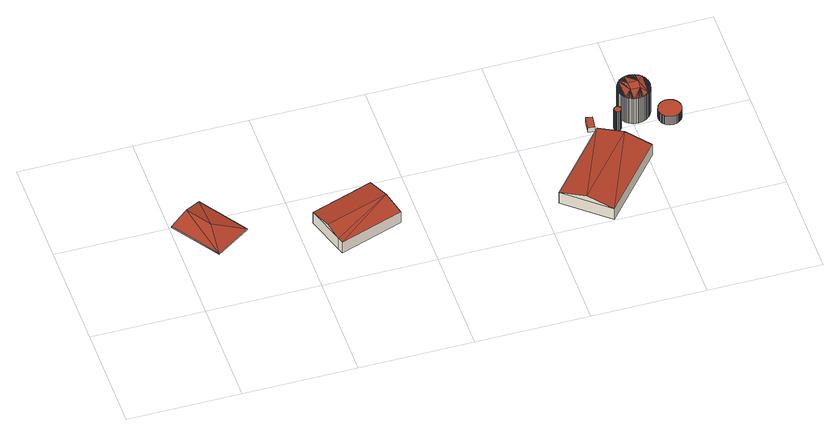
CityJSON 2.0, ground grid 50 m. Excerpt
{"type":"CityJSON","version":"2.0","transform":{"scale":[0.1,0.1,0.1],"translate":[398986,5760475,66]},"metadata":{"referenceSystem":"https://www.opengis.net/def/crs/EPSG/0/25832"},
"CityObjects":{
"building1":{"type":"Building","attributes":{"Gemeindeschluessel":"05515000","Geometrietyp2DReferenz":"3000","function":"51003_1201","roofType":"5000","measuredHeight":2.16},"geometry":[{"type":"Solid","lod":"2","boundaries":[[[[0,1,2,3]],[[4,5,1,0]],[[6,7,5,4]],[[8,9,7,6]],[[3,2,9,8]],[[3,10,0]],[[10,3,8]],[[8,11,10]],[[0,10,11]],[[4,0,11,6]],[[8,6,11]],[[1,5,7,9,2]]]],"semantics":{"surfaces":[{"type":"WallSurface"},{"type":"RoofSurface"},{"type":"GroundSurface"}],"values":[[0,0,0,0,0,1,1,1,1,1,0,2]]}}]},
"building2":{"type":"Building","attributes":{"Gemeindeschluessel":"05515000","Geometrietyp2DReferenz":"3000","function":"31001_2460","roofType":"5000","measuredHeight":8.08},"geometry":[{"type":"Solid","lod":"2","boundaries":[[[[12,13,14,15]],[[16,17,13,12]],[[18,19,17,16]],[[20,21,19,18]],[[15,14,21,20]],[[22,12,15,23]],[[18,16,22]],[[20,18,22]],[[22,23,20]],[[12,22,16]],[[20,23,15]],[[13,17,19,21,14]]]],"semantics":{"surfaces":[{"type":"WallSurface"},{"type":"RoofSurface"},{"type":"GroundSurface"}],"values":[[0,0,0,0,0,1,1,1,1,0,0,2]]}}]},
"building3":{"type":"Building","attributes":{"Gemeindeschluessel":"05515000","Geometrietyp2DReferenz":"3000","function":"31001_2500","roofType":"3100","measuredHeight":8.88},"address":[{"country":"Germany","locality":"Münster","thoroughfareNumber":"32","thoroughfareName":"Hunnebeckweg"}],"geometry":[{"type":"Solid","lod":"2","boundaries":[[[[24,25,26,27]],[[28,29,25,24]],[[30,31,29,28]],[[27,26,31,30]],[[24,32,28]],[[30,33,27]],[[24,27,33]],[[33,32,24]],[[32,33,30]],[[30,28,32]],[[25,29,31,26]]]],"semantics":{"surfaces":[{"type":"WallSurface"},{"type":"RoofSurface"},{"type":"GroundSurface"}],"values":[[0,0,0,0,0,0,1,1,1,1,2]]}}]},
"building4":{"type":"Building","attributes":{"Gemeindeschluessel":"05515000","Geometrietyp2DReferenz":"3000","function":"31001_2500","roofType":"1000","measuredHeight":2.64},"geometry":[{"type":"Solid","lod":"2","boundaries":[[[[34,35,36,37]],[[38,39,35,34]],[[40,41,39,38]],[[37,36,41,40]],[[38,34,37,40]],[[35,39,41,36]]]],"semantics":{"surfaces":[{"type":"WallSurface"},{"type":"RoofSurface"},{"type":"GroundSurface"}],"values":[[0,0,0,0,1,2]]}}]},
"building5":{"type":"Building","attributes":{"Gemeindeschluessel":"05515000","Geometrietyp2DReferenz":"3000","function":"51002_1215","roofType":"1000","measuredHeight":10.92},"geometry":[{"type":"Solid","lod":"2","boundaries":[[[[42,43,44,45]],[[46,47,43,42]],[[48,49,47,46]],[[50,51,49,48]],[[52,53,51,50]],[[54,55,53,52]],[[56,57,55,54]],[[58,59,57,56]],[[60,61,59,58]],[[62,63,61,60]],[[64,65,63,62]],[[66,67,65,64]],[[68,69,67,66]],[[70,71,69,68]],[[72,73,71,70]],[[74,75,73,72]],[[76,77,75,74]],[[78,79,77,76]],[[80,81,79,78]],[[82,83,81,80]],[[84,85,83,82]],[[86,87,85,84]],[[88,89,87,86]],[[90,91,89,88]],[[92,93,91,90]],[[94,95,93,92]],[[96,97,95,94]],[[98,99,97,96]],[[100,101,99,98]],[[102,103,101,100]],[[104,105,103,102]],[[106,107,105,104]],[[108,109,107,106]],[[110,111,109,108]],[[112,113,111,110]],[[114,115,113,112]],[[116,117,115,114]],[[118,119,117,116]],[[120,121,119,118]],[[122,123,121,120]],[[124,125,123,122]],[[126,127,125,124]],[[128,129,127,126]],[[130,131,129,128]],[[132,133,131,130]],[[134,135,133,132]],[[136,137,135,134]],[[138,139,137,136]],[[45,44,139,138]],[[136,134,132,130,128,126,124,122,120,118,116,114,112,110,108,106,104,102,100,98,96,94,92,90,88,86,84,82,80,78,76,74,72,70,68,66,64,62,60,58,56,54,52,50,48,46,42,45,138]],[[43,47,49,51,53,55,57,59,61,63,65,67,69,71,73,75,77,79,81,83,85,87,89,91,93,95,97,99,101,103,105,107,109,111,113,115,117,119,121,123,125,127,129,131,133,135,137,139,44]]]],"semantics":{"surfaces":[{"type":"WallSurface"},{"type":"RoofSurface"},{"type":"GroundSurface"}],"values":[[0,0,0,0,0,0,0,0,0,0,0,0,0,0,0,0,0,0,0,0,0,0,0,0,0,0,0,0,0,0,0,0,0,0,0,0,0,0,0,0,0,0,0,0,0,0,0,0,0,1,2]]}}]},
"building6":{"type":"Building","attributes":{"Gemeindeschluessel":"05515000","Geometrietyp2DReferenz":"3000","function":"51002_1215","roofType":"5000","measuredHeight":15.34},"geometry":[{"type":"Solid","lod":"2","boundaries":[[[[140,141,142,143]],[[144,145,141,140]],[[146,147,145,144]],[[148,149,147,146]],[[150,151,149,148]],[[152,153,151,150]],[[154,155,153,152]],[[156,157,155,154]],[[158,159,157,156]],[[160,161,159,158]],[[162,163,161,160]],[[164,165,163,162]],[[166,167,165,164]],[[168,169,167,166]],[[170,171,169,168]],[[172,173,171,170]],[[174,175,173,172]],[[176,177,175,174]],[[178,179,177,176]],[[180,181,179,178]],[[182,183,181,180]],[[184,185,183,182]],[[186,187,185,184]],[[188,189,187,186]],[[190,191,189,188]],[[192,193,191,190]],[[194,195,193,192]],[[196,197,195,194]],[[198,199,197,196]],[[200,201,199,198]],[[202,203,201,200]],[[204,205,203,202]],[[206,207,205,204]],[[208,209,207,206]],[[210,211,209,208]],[[212,213,211,210]],[[214,215,213,212]],[[216,217,215,214]],[[218,219,217,216]],[[220,221,219,218]],[[222,223,221,220]],[[224,225,223,222]],[[226,227,225,224]],[[228,229,227,226]],[[230,231,229,228]],[[232,233,231,230]],[[234,235,233,232]],[[236,237,235,234]],[[238,239,237,236]],[[240,241,239,238]],[[242,243,241,240]],[[244,245,243,242]],[[246,247,245,244]],[[248,249,247,246]],[[250,251,249,248]],[[252,253,251,250]],[[254,255,253,252]],[[256,257,255,254]],[[258,259,257,256]],[[260,261,259,258]],[[262,263,261,260]],[[264,265,263,262]],[[266,267,265,264]],[[268,269,267,266]],[[270,271,269,268]],[[272,273,271,270]],[[274,275,273,272]],[[276,277,275,274]],[[278,279,277,276]],[[280,281,279,278]],[[282,283,281,280]],[[284,285,283,282]],[[286,287,285,284]],[[288,289,287,286]],[[290,291,289,288]],[[292,293,291,290]],[[294,295,293,292]],[[296,297,295,294]],[[298,299,297,296]],[[300,301,299,298]],[[302,303,301,300]],[[304,305,303,302]],[[306,307,305,304]],[[308,309,307,306]],[[310,311,309,308]],[[312,313,311,310]],[[314,315,313,312]],[[316,317,315,314]],[[318,319,317,316]],[[320,321,319,318]],[[322,323,321,320]],[[324,325,323,322]],[[326,327,325,324]],[[328,329,327,326]],[[330,331,329,328]],[[332,333,331,330]],[[334,335,333,332]],[[336,337,335,334]],[[338,339,337,336]],[[340,341,339,338]],[[342,343,341,340]],[[143,142,343,342]],[[344,214,212]],[[344,212,210]],[[344,210,208]],[[344,208,206]],[[344,206,204]],[[344,204,202]],[[344,202,200]],[[345,344,200]],[[345,200,198]],[[345,198,196]],[[345,196,194]],[[345,194,192]],[[345,192,190]],[[345,190,188]],[[345,188,186]],[[345,186,184]],[[345,184,182]],[[345,182,180]],[[346,345,180]],[[346,180,178]],[[346,178,176]],[[346,176,174]],[[346,174,172]],[[346,172,170]],[[346,170,168]],[[346,168,166]],[[166,347,346]],[[240,238,236]],[[242,240,236]],[[242,236,234]],[[244,242,234]],[[244,234,232]],[[246,244,232]],[[246,232,230]],[[248,246,230]],[[248,230,228]],[[250,248,228]],[[250,228,226]],[[252,250,226]],[[252,226,224]],[[252,224,222]],[[254,252,222]],[[254,222,220]],[[256,254,220]],[[256,220,218]],[[258,256,218]],[[258,218,216]],[[258,216,344]],[[260,258,344]],[[262,260,344]],[[348,262,344]],[[348,344,345]],[[345,349,348]],[[268,266,348]],[[270,268,348]],[[272,270,348]],[[274,272,348]],[[276,274,348]],[[278,276,348]],[[278,348,349]],[[280,278,349]],[[282,280,349]],[[284,282,349]],[[286,284,349]],[[288,286,349]],[[290,288,349]],[[292,290,349]],[[294,292,349]],[[296,294,349]],[[296,349,350]],[[298,296,350]],[[300,298,350]],[[302,300,350]],[[304,302,350]],[[306,304,350]],[[308,306,350]],[[310,308,350]],[[312,310,350]],[[314,312,350]],[[314,350,351]],[[350,346,347]],[[350,347,164]],[[350,164,162]],[[350,162,351]],[[351,162,316]],[[316,162,160]],[[318,316,160]],[[318,160,158]],[[320,318,158]],[[320,158,156]],[[322,320,156]],[[322,156,154]],[[324,322,154]],[[324,154,152]],[[326,324,152]],[[326,152,150]],[[328,326,150]],[[328,150,148]],[[330,328,148]],[[330,148,146]],[[332,330,146]],[[332,146,144]],[[334,332,144]],[[334,144,140]],[[336,334,140]],[[336,140,143]],[[338,336,143]],[[143,342,340,338]],[[349,345,346,350]],[[348,264,262]],[[348,266,264]],[[344,216,214]],[[347,166,164]],[[351,316,314]],[[141,145,147,149,151,153,155,157,159,161,163,165,167,169,171,173,175,177,179,181,183,185,187,189,191,193,195,197,199,201,203,205,207,209,211,213,215,217,219,221,223,225,227,229,231,233,235,237,239,241,243,245,247,249,251,253,255,257,259,261,263,265,267,269,271,273,275,277,279,281,283,285,287,289,291,293,295,297,299,301,303,305,307,309,311,313,315,317,319,321,323,325,327,329,331,333,335,337,339,341,343,142]]]],"semantics":{"surfaces":[{"type":"WallSurface"},{"type":"RoofSurface"},{"type":"GroundSurface"}],"values":[[0,0,0,0,0,0,0,0,0,0,0,0,0,0,0,0,0,0,0,0,0,0,0,0,0,0,0,0,0,0,0,0,0,0,0,0,0,0,0,0,0,0,0,0,0,0,0,0,0,0,0,0,0,0,0,0,0,0,0,0,0,0,0,0,0,0,0,0,0,0,0,0,0,0,0,0,0,0,0,0,0,0,0,0,0,0,0,0,0,0,0,0,0,0,0,0,0,0,0,0,0,0,1,1,1,1,1,1,1,1,1,1,1,1,1,1,1,1,1,1,1,1,1,1,1,1,1,1,1,1,1,1,1,1,1,1,1,1,1,1,1,1,1,1,1,1,1,1,1,1,1,1,1,1,1,1,1,1,1,1,1,1,1,1,1,1,1,1,1,1,1,1,1,1,1,1,1,1,1,1,1,1,1,1,1,1,1,1,1,1,1,1,1,1,1,1,1,1,1,1,1,1,1,1,1,1,1,1,1,1,1,0,0,0,0,0,2]]}}]},
"building7":{"type":"Building","attributes":{"Gemeindeschluessel":"05515000","Geometrietyp2DReferenz":"3000","function":"51002_1215","roofType":"1000","measuredHeight":4.72},"geometry":[{"type":"Solid","lod":"2","boundaries":[[[[352,353,354,355]],[[356,357,353,352]],[[358,359,357,356]],[[360,361,359,358]],[[362,363,361,360]],[[364,365,363,362]],[[366,367,365,364]],[[368,369,367,366]],[[370,371,369,368]],[[372,373,371,370]],[[374,375,373,372]],[[376,377,375,374]],[[378,379,377,376]],[[380,381,379,378]],[[382,383,381,380]],[[384,385,383,382]],[[386,387,385,384]],[[388,389,387,386]],[[390,391,389,388]],[[392,393,391,390]],[[394,395,393,392]],[[396,397,395,394]],[[398,399,397,396]],[[400,401,399,398]],[[402,403,401,400]],[[404,405,403,402]],[[406,407,405,404]],[[408,409,407,406]],[[410,411,409,408]],[[412,413,411,410]],[[414,415,413,412]],[[416,417,415,414]],[[418,419,417,416]],[[420,421,419,418]],[[422,423,421,420]],[[424,425,423,422]],[[426,427,425,424]],[[428,429,427,426]],[[430,431,429,428]],[[432,433,431,430]],[[434,435,433,432]],[[436,437,435,434]],[[438,439,437,436]],[[440,441,439,438]],[[442,443,441,440]],[[444,445,443,442]],[[446,447,445,444]],[[448,449,447,446]],[[450,451,449,448]],[[452,453,451,450]],[[454,455,453,452]],[[456,457,455,454]],[[458,459,457,456]],[[460,461,459,458]],[[462,463,461,460]],[[464,465,463,462]],[[466,467,465,464]],[[468,469,467,466]],[[470,471,469,468]],[[472,473,471,470]],[[474,475,473,472]],[[476,477,475,474]],[[478,479,477,476]],[[480,481,479,478]],[[482,483,481,480]],[[484,485,483,482]],[[486,487,485,484]],[[488,489,487,486]],[[490,491,489,488]],[[492,493,491,490]],[[494,495,493,492]],[[496,497,495,494]],[[498,499,497,496]],[[500,501,499,498]],[[502,503,501,500]],[[504,505,503,502]],[[506,507,505,504]],[[508,509,507,506]],[[510,511,509,508]],[[512,513,511,510]],[[514,515,513,512]],[[516,517,515,514]],[[518,519,517,516]],[[520,521,519,518]],[[522,523,521,520]],[[355,354,523,522]],[[520,518,516,514,512,510,508,506,504,502,500,498,496,494,492,490,488,486,484,482,480,478,476,474,472,470,468,466,464,462,460,458,456,454,452,450,448,446,444,442,440,438,436,434,432,430,428,426,424,422,420,418,416,414,412,410,408,406,404,402,400,398,396,394,392,390,388,386,384,382,380,378,376,374,372,370,368,366,364,362,360,358,356,352,355,522]],[[353,357,359,361,363,365,367,369,371,373,375,377,379,381,383,385,387,389,391,393,395,397,399,401,403,405,407,409,411,413,415,417,419,421,423,425,427,429,431,433,435,437,439,441,443,445,447,449,451,453,455,457,459,461,463,465,467,469,471,473,475,477,479,481,483,485,487,489,491,493,495,497,499,501,503,505,507,509,511,513,515,517,519,521,523,354]]]],"semantics":{"surfaces":[{"type":"WallSurface"},{"type":"RoofSurface"},{"type":"GroundSurface"}],"values":[[0,0,0,0,0,0,0,0,0,0,0,0,0,0,0,0,0,0,0,0,0,0,0,0,0,0,0,0,0,0,0,0,0,0,0,0,0,0,0,0,0,0,0,0,0,0,0,0,0,0,0,0,0,0,0,0,0,0,0,0,0,0,0,0,0,0,0,0,0,0,0,0,0,0,0,0,0,0,0,0,0,0,0,0,0,0,1,2]]}}]}
},
"vertices":[
[147,285,20],[147,285,16],[299,387,16],[299,387,20],[76,390,20],[76,390,16],[6,494,20],[6,494,16],[157,598,20],[157,598,16],[160,442,38],[88,550,38],
[847,448,68],[847,448,7],[570,354,7],[570,354,68],[916,247,68],[916,247,7],[634,150,68],[634,150,7],[626,178,68],[626,178,7],[883,343,88],[603,248,88],
[1759,6,65],[1759,6,4],[2019,313,4],[2019,313,65],[1571,164,65],[1571,164,4],[1831,472,65],[1831,472,4],[1665,85,93],[1925,393,93],
[1805,514,34],[1805,514,8],[1833,511,8],[1833,511,34],[1813,574,34],[1813,574,8],[1841,570,34],[1841,570,8],
[1943,494,118],[1943,494,9],[1943,497,9],[1943,497,118],[1942,493,118],[1942,493,9],[1940,491,118],[1940,491,9],[1939,490,118],[1939,490,9],[1938,489,118],[1938,489,9],[1937,488,118],[1937,488,9],[1935,487,118],[1935,487,9],[1933,486,118],[1933,486,9],[1930,485,118],[1930,485,9],[1928,485,118],[1928,485,9],[1927,485,118],[1927,485,9],[1926,486,118],[1926,486,9],[1923,486,118],[1923,486,9],[1921,487,118],[1921,487,9],[1919,488,118],[1919,488,9],[1918,489,118],[1918,489,9],[1917,490,118],[1917,490,9],[1916,491,118],[1916,491,9],[1915,493,118],[1915,493,9],[1914,495,118],[1914,495,9],[1913,497,118],[1913,497,9],[1912,499,118],[1912,499,9],[1912,501,118],[1912,501,9],[1912,503,118],[1912,503,9],[1913,505,118],[1913,505,9],[1913,507,118],[1913,507,9],[1914,509,118],[1914,509,9],[1915,511,118],[1915,511,9],[1916,512,118],[1916,512,9],[1918,513,118],[1918,513,9],[1919,514,118],[1919,514,9],[1921,515,118],[1921,515,9],[1923,516,118],[1923,516,9],[1925,517,118],[1925,517,9],[1927,517,118],[1927,517,9],[1930,517,118],[1930,517,9],[1932,517,118],[1932,517,9],[1934,516,118],[1934,516,9],[1936,515,118],[1936,515,9],[1938,514,118],[1938,514,9],[1939,513,118],[1939,513,9],[1940,512,118],[1940,512,9],[1941,510,118],[1941,510,9],[1942,509,118],[1942,509,9],[1943,507,118],[1943,507,9],[1944,504,118],[1944,504,9],[1944,502,118],[1944,502,9],[1944,499,118],[1944,499,9],
[1951,586,151],[1951,586,8],[1950,580,8],[1950,580,151],[1952,591,151],[1952,591,8],[1953,595,151],[1953,595,8],[1955,600,151],[1955,600,8],[1957,604,151],[1957,604,8],[1959,608,151],[1959,608,8],[1961,611,151],[1961,611,8],[1963,615,151],[1963,615,8],[1965,618,151],[1965,618,8],[1968,620,151],[1968,620,8],[1970,623,151],[1970,623,8],[1972,625,151],[1972,625,8],[1975,628,151],[1975,628,8],[1978,630,151],[1978,630,8],[1981,632,151],[1981,632,8],[1985,635,151],[1985,635,8],[1989,637,151],[1989,637,8],[1993,639,151],[1993,639,8],[1997,640,151],[1997,640,8],[2002,642,151],[2002,642,8],[2007,643,151],[2007,643,8],[2012,644,151],[2012,644,8],[2018,644,151],[2018,644,8],[2020,644,151],[2020,644,8],[2023,644,151],[2023,644,8],[2029,644,151],[2029,644,8],[2034,643,151],[2034,643,8],[2039,641,151],[2039,641,8],[2044,640,151],[2044,640,8],[2048,638,151],[2048,638,8],[2052,636,151],[2052,636,8],[2056,634,151],[2056,634,8],[2060,632,151],[2060,632,8],[2063,630,151],[2063,630,8],[2066,627,151],[2066,627,8],[2068,625,151],[2068,625,8],[2071,622,151],[2071,622,8],[2073,620,151],[2073,620,8],[2075,617,151],[2075,617,8],[2078,614,151],[2078,614,8],[2080,611,151],[2080,611,8],[2082,607,151],[2082,607,8],[2084,603,151],[2084,603,8],[2085,599,151],[2085,599,8],[2087,594,151],[2087,594,8],[2088,590,151],[2088,590,8],[2089,585,151],[2089,585,8],[2090,579,151],[2090,579,8],[2090,574,151],[2090,574,8],[2090,570,151],[2090,570,8],[2089,565,151],[2089,565,8],[2088,560,151],[2088,560,8],[2087,555,151],[2087,555,8],[2086,550,151],[2086,550,8],[2084,545,151],[2084,545,8],[2082,541,151],[2082,541,8],[2080,538,151],[2080,538,8],[2077,534,151],[2077,534,8],[2075,531,151],[2075,531,8],[2073,528,151],[2073,528,8],[2070,525,151],[2070,525,8],[2068,523,151],[2068,523,8],[2065,521,151],[2065,521,8],[2062,518,151],[2062,518,8],[2059,516,151],[2059,516,8],[2056,514,151],[2056,514,8],[2052,512,151],[2052,512,8],[2048,510,151],[2048,510,8],[2044,509,151],[2044,509,8],[2040,507,151],[2040,507,8],[2035,506,151],[2035,506,8],[2030,505,151],[2030,505,8],[2025,504,151],[2025,504,8],[2020,504,151],[2020,504,8],[2019,504,151],[2019,504,8],[2013,504,151],[2013,504,8],[2008,505,151],[2008,505,8],[2003,506,151],[2003,506,8],[1998,508,151],[1998,508,8],[1994,509,151],[1994,509,8],[1990,511,151],[1990,511,8],[1986,513,151],[1986,513,8],[1982,515,151],[1982,515,8],[1979,517,151],[1979,517,8],[1976,520,151],[1976,520,8],[1973,522,151],[1973,522,8],[1971,524,151],[1971,524,8],[1968,527,151],[1968,527,8],[1966,530,151],[1966,530,8],[1964,533,151],[1964,533,8],[1962,536,151],[1962,536,8],[1959,539,151],[1959,539,8],[1957,543,151],[1957,543,8],[1955,547,151],[1955,547,8],[1954,552,151],[1954,552,8],[1952,556,151],[1952,556,8],[1951,561,151],[1951,561,8],[1950,567,151],[1950,567,8],[1950,572,151],[1950,572,8],[1950,573,151],[1950,573,8],[1950,575,151],[1950,575,8],[2073,620,154],[2047,593,160],[2000,595,160],[1973,626,154],[2068,523,154],[2043,553,161],[2000,555,161],[1969,527,154],
[2202,491,57],[2202,491,10],[2203,495,10],[2203,495,57],[2201,486,57],[2201,486,10],[2200,482,57],[2200,482,10],[2198,479,57],[2198,479,10],[2196,475,57],[2196,475,10],[2194,472,57],[2194,472,10],[2192,469,57],[2192,469,10],[2190,467,57],[2190,467,10],[2188,465,57],[2188,465,10],[2186,463,57],[2186,463,10],[2183,461,57],[2183,461,10],[2181,459,57],[2181,459,10],[2178,457,57],[2178,457,10],[2175,456,57],[2175,456,10],[2172,454,57],[2172,454,10],[2168,453,57],[2168,453,10],[2164,452,57],[2164,452,10],[2160,451,57],[2160,451,10],[2155,451,57],[2155,451,10],[2151,451,57],[2151,451,10],[2146,451,57],[2146,451,10],[2143,452,57],[2143,452,10],[2139,453,57],[2139,453,10],[2134,455,57],[2134,455,10],[2131,456,57],[2131,456,10],[2127,458,57],[2127,458,10],[2124,460,57],[2124,460,10],[2121,463,57],[2121,463,10],[2118,465,57],[2118,465,10],[2116,467,57],[2116,467,10],[2114,470,57],[2114,470,10],[2112,472,57],[2112,472,10],[2111,474,57],[2111,474,10],[2109,477,57],[2109,477,10],[2108,480,57],[2108,480,10],[2106,483,57],[2106,483,10],[2105,487,57],[2105,487,10],[2104,490,57],[2104,490,10],[2103,494,57],[2103,494,10],[2103,498,57],[2103,498,10],[2103,503,57],[2103,503,10],[2103,508,57],[2103,508,10],[2104,510,57],[2104,510,10],[2104,513,57],[2104,513,10],[2106,517,57],[2106,517,10],[2107,521,57],[2107,521,10],[2109,525,57],[2109,525,10],[2111,529,57],[2111,529,10],[2113,532,57],[2113,532,10],[2116,535,57],[2116,535,10],[2118,537,57],[2118,537,10],[2120,539,57],[2120,539,10],[2123,541,57],[2123,541,10],[2125,543,57],[2125,543,10],[2128,545,57],[2128,545,10],[2130,546,57],[2130,546,10],[2133,547,57],[2133,547,10],[2137,549,57],[2137,549,10],[2140,550,57],[2140,550,10],[2144,551,57],[2144,551,10],[2148,551,57],[2148,551,10],[2152,551,57],[2152,551,10],[2156,551,57],[2156,551,10],[2161,551,57],[2161,551,10],[2164,550,57],[2164,550,10],[2165,550,57],[2165,550,10],[2170,549,57],[2170,549,10],[2174,547,57],[2174,547,10],[2177,545,57],[2177,545,10],[2181,543,57],[2181,543,10],[2184,541,57],[2184,541,10],[2186,539,57],[2186,539,10],[2189,537,57],[2189,537,10],[2191,535,57],[2191,535,10],[2193,532,57],[2193,532,10],[2194,530,57],[2194,530,10],[2196,527,57],[2196,527,10],[2198,525,57],[2198,525,10],[2199,522,57],[2199,522,10],[2201,518,57],[2201,518,10],[2202,514,57],[2202,514,10],[2203,511,57],[2203,511,10],[2203,506,57],[2203,506,10],[2203,502,57],[2203,502,10],[2203,500,57],[2203,500,10]
]}
